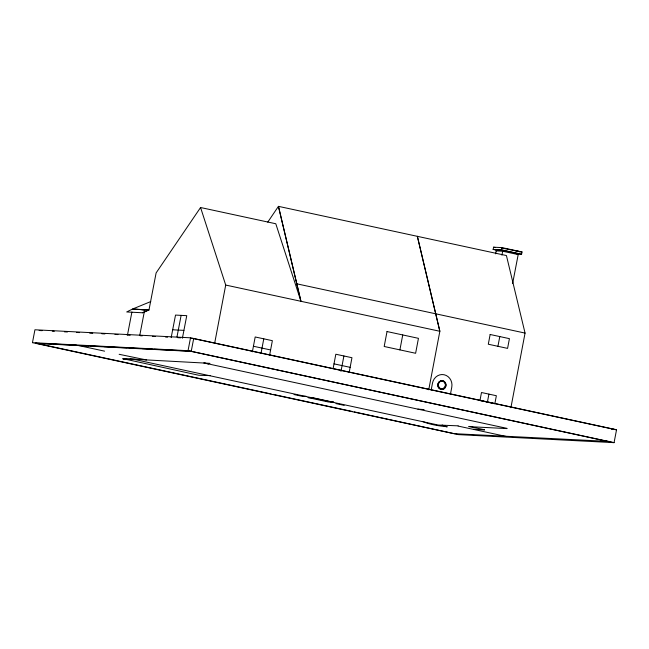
<?xml version="1.0" encoding="UTF-8"?>
<svg xmlns="http://www.w3.org/2000/svg" width="649" height="649" viewBox="0 0 649 649"><rect width="100%" height="100%" fill="white"/><g stroke="black" fill="none" stroke-linecap="round" stroke-linejoin="round"><path stroke-width="0.97" d="M214.6 343.556L225.706 285.057L200.565 207.518L275.793 223.751L300.933 301.29L278.445 206.35L506.423 255.552L525.057 333.083L510.893 407.702M252.372 351.815L255.187 336.969L272.369 340.676L269.554 355.522M260.995 353.478L263.778 338.827M333.091 368.656L335.825 354.232L351.961 357.713L349.227 372.145M340.976 371.366L343.897 355.968M399.898 349.884L402.737 334.941M428.746 389.773L439.852 331.274L417.364 236.333L439.852 331.274L225.706 285.057M431.196 389.903L432.494 383.08A10.619 9.84 -87 0 1 444.135 374.749A10.619 9.84 -87 0 1 451.769 387.242L450.471 394.065M497.937 346.306L499.787 336.571M487.488 401.69L488.924 394.121M32.45 342.672L34.932 329.773L190.514 337.805L616.55 429.752L614.068 442.65L458.486 434.619L32.45 342.672L188.032 350.703L614.068 442.65M39.694 343.337L35.638 343.353L191.22 351.385L193.702 338.486L190.814 338.34M122.929 358.654L198.74 375.252L210.365 375.617M127.512 334.852L131.901 312.039M130.019 359.019L209.952 363.359M135.138 359.384L122.888 358.881L137.044 359.481M139.722 335.582L144.305 311.788M142.593 312.777L148.337 309.889L132.477 309.07L126.717 311.958L142.593 312.777L148.97 310.019L156.117 272.913L200.565 207.518M146.552 359.976L119.148 354.297M171.166 337.634L175.514 315.081L186.75 315.665L182.401 338.218M176.974 336.945L181.128 315.373M188.032 350.703L190.514 337.805M203.77 362.929L506.974 428.364M306.109 396.288L302.223 396.312L294.046 394.543M312.169 397.594L333.708 402.275L332.71 402.023M417.915 409.146L424.097 409.576M422.442 421.388C429.476 424.519 439.527 426.117 447.104 426.718M442.139 425.022L447.064 426.945M134.465 359.473L438.302 425.046L458.137 425.841M496.956 250.279L493.135 249.451L493.573 247.188L501.961 247.618L522.023 251.95L521.585 254.213L516.929 253.97M495.609 253.856L496.355 249.995L502.861 250.327L518.364 253.67L512.637 283.443M493.135 249.451L501.523 249.881L501.961 247.618M484.462 429.752L468.951 426.401M501.928 255.162L502.861 250.327M473.648 429.192L484.414 429.979M608.843 441.425L454.089 433.67L354.216 411.88M616.55 429.752L611.244 428.981M267.753 222.145L278.445 206.35L300.933 301.29M150.755 301.574L132.477 309.07L144.686 309.8L144.062 309.662M501.434 247.967L518.802 251.406L516.012 251.268M519.224 251.804L522.023 251.95M496.177 250.895L502.683 251.236L518.194 254.578M516.507 253.581L518.364 253.67M135.998 309.354L148.97 310.019M172.675 329.789L183.918 330.373M39.135 330.511L42.169 330.666M52.277 331.185L54.297 331.29M64.413 331.817L67.447 331.972M76.55 332.442L79.584 332.596M89.692 333.124L92.726 333.278M101.828 333.748L104.862 333.902M114.97 334.422L118.004 334.584M127.107 335.054L130.141 335.209M140.257 335.728L142.277 335.833M152.385 336.352L155.419 336.515M165.536 337.034L167.556 337.139M177.672 337.658L180.706 337.821M41.698 343.443L51.733 343.962M53.745 344.059L76.825 345.252M88.881 345.876L78.789 345.584L104.603 351.158M90.892 345.982L101.95 346.55M103.954 346.655L127.074 347.848M129.086 347.953L140.143 348.521M142.147 348.627L152.199 349.146M154.211 349.251L177.331 350.444M179.343 350.549L190.4 351.117L613.2 442.602M313.167 397.845L307.983 397.577L328.329 401.966L333.513 402.234M468.911 426.628L506.926 428.591M139.567 309.435L144.686 309.8M493.573 247.188L495.479 247.602M501.523 249.881L521.585 254.213M297.08 283.881L525.057 333.083M253.426 346.25L270.609 349.957M334 363.854L350.136 367.334M192.834 338.445L615.682 429.703M483.675 401.358L479.96 400.555L481.485 392.515L496.363 395.728L494.838 403.767L485.541 401.755M204.751 363.14L208.702 363.992M458.097 426.069L506.861 436.607M335.987 403.597L344.157 405.365M35.679 343.126L271.12 393.943M273.099 394.373L352.237 411.45M387.023 331.55L384.184 346.485L415.62 353.275L418.451 338.332L387.023 331.55M490.149 334.495L488.299 344.221L507.575 348.383L509.424 338.648L490.149 334.495M444.265 387.826A3.926 3.634 -88.1 0 0 442.853 381.214A3.926 3.634 -88.1 0 0 438.245 385.871A3.926 3.634 -88.1 0 0 444.265 387.826M444.443 387.834A3.926 3.634 -88.1 0 0 443.024 381.214A3.926 3.634 -88.1 0 0 438.416 385.871A3.926 3.634 -88.1 0 0 444.443 387.834M445.214 387.64A4.389 4.064 -88.1 0 0 442.326 380.728A4.389 4.064 -88.1 0 0 438.205 386.909A4.389 4.064 -88.1 0 0 445.214 387.64A4.389 4.064 -88.1 0 0 442.237 380.728A4.389 4.064 -88.1 0 0 438.124 386.909A4.389 4.064 -88.1 0 0 445.125 387.64"/></g></svg>
